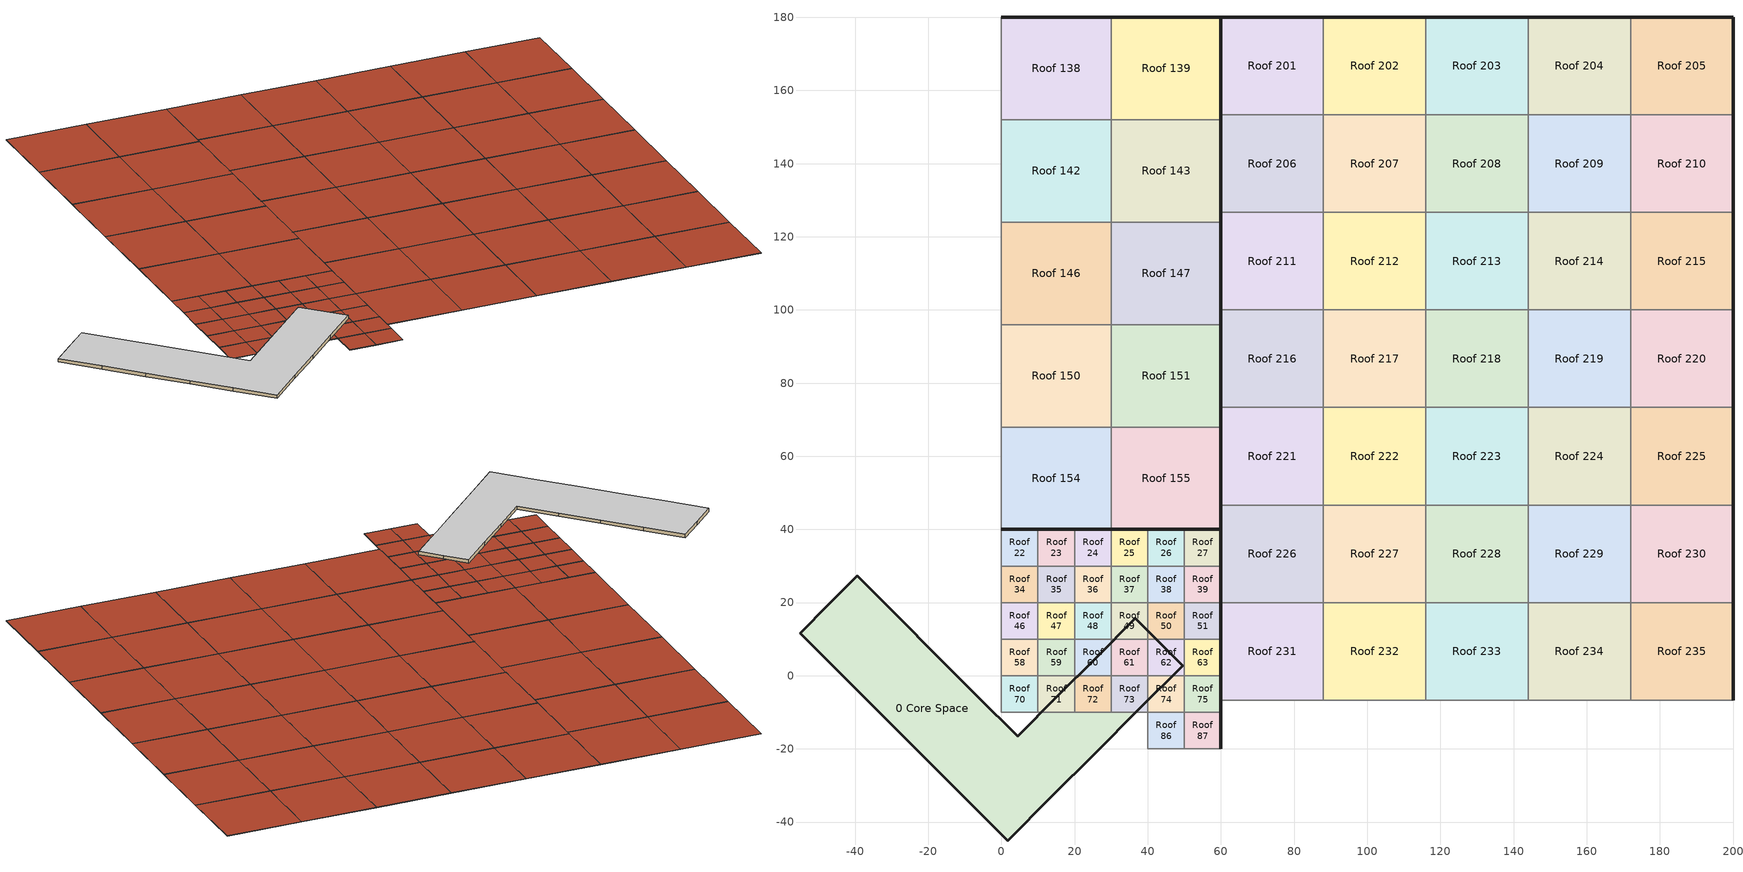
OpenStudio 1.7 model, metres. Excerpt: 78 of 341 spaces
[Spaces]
0 Core Space
 floor ground: -55.06,11.67 -47.23,19.49 -39.41,27.31 -28.45,16.36 -17.5,5.4 -6.54,-5.56 4.42,-16.51 15.15,-5.78 25.89,4.95 36.62,15.69 43.09,9.22 49.55,2.76 37.59,-9.2 25.63,-21.17 13.67,-33.13 1.7,-45.09 -9.65,-33.74 -21,-22.39 -32.35,-11.04 -43.7,0.32 z0
 wall outside: -47.23,19.49 -55.06,11.67 -43.7,0.32 -32.35,-11.04 -21,-22.39 -9.65,-33.74 1.7,-45.09 13.67,-33.13 25.63,-21.17 37.59,-9.2 49.55,2.76 43.09,9.22 36.62,15.69 25.89,4.95 15.15,-5.78 4.42,-16.51 -6.54,-5.56 -17.5,5.4 -28.45,16.36 -39.41,27.31 -47.23,19.49 z0:1.25
 ceiling to 0 Core Space 1: -43.7,0.32 -32.35,-11.04 -21,-22.39 -9.65,-33.74 1.7,-45.09 13.67,-33.13 25.63,-21.17 37.59,-9.2 49.55,2.76 43.09,9.22 36.62,15.69 25.89,4.95 15.15,-5.78 4.42,-16.51 -6.54,-5.56 -17.5,5.4 -28.45,16.36 -39.41,27.31 -47.23,19.49 -55.06,11.67 z1.25
Roof 22
 floor ground: 0,40 10,40 10,30 0,30 z-0.1
 wall outside: 10,40 0,40 z-0.1:0
 wall to Roof 23: 10,30 10,40 z-0.1:0
 wall to Roof 34: 0,30 10,30 z-0.1:0
 wall to Roof 21: 0,40 0,30 z-0.1:0
 roof outside: 0,30 10,30 10,40 0,40 z0
Roof 23
 floor ground: 10,40 20,40 20,30 10,30 z-0.1
 wall outside: 20,40 10,40 z-0.1:0
 wall to Roof 24: 20,30 20,40 z-0.1:0
 wall to Roof 35: 10,30 20,30 z-0.1:0
 roof outside: 10,30 20,30 20,40 10,40 z0
Roof 24
 floor ground: 20,40 30,40 30,30 20,30 z-0.1
 wall outside: 30,40 20,40 z-0.1:0
 wall to Roof 25: 30,30 30,40 z-0.1:0
 wall to Roof 36: 20,30 30,30 z-0.1:0
 roof outside: 20,30 30,30 30,40 20,40 z0
Roof 25
 floor ground: 30,40 40,40 40,30 30,30 z-0.1
 wall outside: 40,40 30,40 z-0.1:0
 wall to Roof 26: 40,30 40,40 z-0.1:0
 wall to Roof 37: 30,30 40,30 z-0.1:0
 roof outside: 30,30 40,30 40,40 30,40 z0
Roof 26
 floor ground: 40,40 50,40 50,30 40,30 z-0.1
 wall outside: 50,40 40,40 z-0.1:0
 wall to Roof 27: 50,30 50,40 z-0.1:0
 wall to Roof 38: 40,30 50,30 z-0.1:0
 roof outside: 40,30 50,30 50,40 40,40 z0
Roof 27
 floor ground: 50,40 60,40 60,30 50,30 z-0.1
 wall outside: 60,30 60,40 50,40 z-0.1:0
 wall to Roof 39: 50,30 60,30 z-0.1:0
 roof outside: 50,30 60,30 60,40 50,40 z0
Roof 34
 floor ground: 0,30 10,30 10,20 0,20 z-0.1
 wall to Roof 35: 10,20 10,30 z-0.1:0
 wall to Roof 46: 0,20 10,20 z-0.1:0
 wall to Roof 33: 0,30 0,20 z-0.1:0
 roof outside: 0,20 10,20 10,30 0,30 z0
Roof 35
 floor ground: 10,30 20,30 20,20 10,20 z-0.1
 wall to Roof 36: 20,20 20,30 z-0.1:0
 wall to Roof 47: 10,20 20,20 z-0.1:0
 roof outside: 10,20 20,20 20,30 10,30 z0
Roof 36
 floor ground: 20,30 30,30 30,20 20,20 z-0.1
 wall to Roof 37: 30,20 30,30 z-0.1:0
 wall to Roof 48: 20,20 30,20 z-0.1:0
 roof outside: 20,20 30,20 30,30 20,30 z0
Roof 37
 floor ground: 30,30 40,30 40,20 30,20 z-0.1
 wall to Roof 38: 40,20 40,30 z-0.1:0
 wall to Roof 49: 30,20 40,20 z-0.1:0
 roof outside: 30,20 40,20 40,30 30,30 z0
Roof 38
 floor ground: 40,30 50,30 50,20 40,20 z-0.1
 wall to Roof 39: 50,20 50,30 z-0.1:0
 wall to Roof 50: 40,20 50,20 z-0.1:0
 roof outside: 40,20 50,20 50,30 40,30 z0
Roof 39
 floor ground: 50,30 60,30 60,20 50,20 z-0.1
 wall outside: 60,20 60,30 z-0.1:0
 wall to Roof 51: 50,20 60,20 z-0.1:0
 roof outside: 50,20 60,20 60,30 50,30 z0
Roof 46
 floor ground: 0,20 10,20 10,10 0,10 z-0.1
 wall to Roof 47: 10,10 10,20 z-0.1:0
 wall to Roof 58: 0,10 10,10 z-0.1:0
 wall to Roof 45: 0,20 0,10 z-0.1:0
 roof outside: 0,10 10,10 10,20 0,20 z0
Roof 47
 floor ground: 10,20 20,20 20,10 10,10 z-0.1
 wall to Roof 48: 20,10 20,20 z-0.1:0
 wall to Roof 59: 10,10 20,10 z-0.1:0
 roof outside: 10,10 20,10 20,20 10,20 z0
Roof 48
 floor ground: 20,20 30,20 30,10 20,10 z-0.1
 wall to Roof 49: 30,10 30,20 z-0.1:0
 wall to Roof 60: 20,10 30,10 z-0.1:0
 roof outside: 20,10 30,10 30,20 20,20 z0
Roof 49
 floor ground: 30,20 40,20 40,10 30,10 z-0.1
 wall to Roof 50: 40,10 40,20 z-0.1:0
 wall to Roof 61: 30,10 40,10 z-0.1:0
 roof outside: 30,10 40,10 40,20 30,20 z0
Roof 50
 floor ground: 40,20 50,20 50,10 40,10 z-0.1
 wall to Roof 51: 50,10 50,20 z-0.1:0
 wall to Roof 62: 40,10 50,10 z-0.1:0
 roof outside: 40,10 50,10 50,20 40,20 z0
Roof 51
 floor ground: 50,20 60,20 60,10 50,10 z-0.1
 wall outside: 60,10 60,20 z-0.1:0
 wall to Roof 63: 50,10 60,10 z-0.1:0
 roof outside: 50,10 60,10 60,20 50,20 z0
Roof 58
 floor ground: 0,10 10,10 10,0 0,0 z-0.1
 wall to Roof 59: 10,0 10,10 z-0.1:0
 wall to Roof 70: 0,0 10,0 z-0.1:0
 wall to Roof 57: 0,10 0,0 z-0.1:0
 roof outside: 0,0 10,0 10,10 0,10 z0
Roof 59
 floor ground: 10,10 20,10 20,0 10,0 z-0.1
 wall to Roof 60: 20,0 20,10 z-0.1:0
 wall to Roof 71: 10,0 20,0 z-0.1:0
 roof outside: 10,0 20,0 20,10 10,10 z0
Roof 60
 floor ground: 20,10 30,10 30,0 20,0 z-0.1
 wall to Roof 61: 30,0 30,10 z-0.1:0
 wall to Roof 72: 20,0 30,0 z-0.1:0
 roof outside: 20,0 30,0 30,10 20,10 z0
Roof 61
 floor ground: 30,10 40,10 40,0 30,0 z-0.1
 wall to Roof 62: 40,0 40,10 z-0.1:0
 wall to Roof 73: 30,0 40,0 z-0.1:0
 roof outside: 30,0 40,0 40,10 30,10 z0
Roof 62
 floor ground: 40,10 50,10 50,0 40,0 z-0.1
 wall to Roof 63: 50,0 50,10 z-0.1:0
 wall to Roof 74: 40,0 50,0 z-0.1:0
 roof outside: 40,0 50,0 50,10 40,10 z0
Roof 63
 floor ground: 50,10 60,10 60,0 50,0 z-0.1
 wall outside: 60,0 60,10 z-0.1:0
 wall to Roof 75: 50,0 60,0 z-0.1:0
 roof outside: 50,0 60,0 60,10 50,10 z0
Roof 70
 floor ground: 0,0 10,0 10,-10 0,-10 z-0.1
 wall to Roof 71: 10,-10 10,0 z-0.1:0
 wall to Roof 82: 0,-10 10,-10 z-0.1:0
 wall to Roof 69: 0,0 0,-10 z-0.1:0
 roof outside: 0,-10 10,-10 10,0 0,0 z0
Roof 71
 floor ground: 10,0 20,0 20,-10 10,-10 z-0.1
 wall to Roof 72: 20,-10 20,0 z-0.1:0
 wall to Roof 83: 10,-10 20,-10 z-0.1:0
 roof outside: 10,-10 20,-10 20,0 10,0 z0
Roof 72
 floor ground: 20,0 30,0 30,-10 20,-10 z-0.1
 wall to Roof 73: 30,-10 30,0 z-0.1:0
 wall to Roof 84: 20,-10 30,-10 z-0.1:0
 roof outside: 20,-10 30,-10 30,0 20,0 z0
Roof 73
 floor ground: 30,0 40,0 40,-10 30,-10 z-0.1
 wall to Roof 74: 40,-10 40,0 z-0.1:0
 wall to Roof 85: 30,-10 40,-10 z-0.1:0
 roof outside: 30,-10 40,-10 40,0 30,0 z0
Roof 74
 floor ground: 40,0 50,0 50,-10 40,-10 z-0.1
 wall to Roof 75: 50,-10 50,0 z-0.1:0
 wall to Roof 86: 40,-10 50,-10 z-0.1:0
 roof outside: 40,-10 50,-10 50,0 40,0 z0
Roof 75
 floor ground: 50,0 60,0 60,-10 50,-10 z-0.1
 wall outside: 60,-10 60,0 z-0.1:0
 wall to Roof 87: 50,-10 60,-10 z-0.1:0
 roof outside: 50,-10 60,-10 60,0 50,0 z0
Roof 86
 floor ground: 40,-10 50,-10 50,-20 40,-20 z-0.1
 wall to Roof 87: 50,-20 50,-10 z-0.1:0
 wall to Roof 98: 40,-20 50,-20 z-0.1:0
 wall to Roof 85: 40,-10 40,-20 z-0.1:0
 roof outside: 40,-20 50,-20 50,-10 40,-10 z0
Roof 87
 floor ground: 50,-10 60,-10 60,-20 50,-20 z-0.1
 wall outside: 60,-20 60,-10 z-0.1:0
 wall to Roof 99: 50,-20 60,-20 z-0.1:0
 roof outside: 50,-20 60,-20 60,-10 50,-10 z0
Roof 138
 floor ground: 0,180 30,180 30,152 0,152 z-0.1
 wall outside: 30,180 0,180 z-0.1:0
 wall to Roof 139: 30,152 30,180 z-0.1:0
 wall to Roof 142: 0,152 30,152 z-0.1:0
 wall to Roof 137: 0,180 0,152 z-0.1:0
 roof outside: 0,152 30,152 30,180 0,180 z0
Roof 139
 floor ground: 30,180 60,180 60,152 30,152 z-0.1
 wall outside: 60,152 60,180 30,180 z-0.1:0
 wall to Roof 143: 30,152 60,152 z-0.1:0
 roof outside: 30,152 60,152 60,180 30,180 z0
Roof 142
 floor ground: 0,152 30,152 30,124 0,124 z-0.1
 wall to Roof 143: 30,124 30,152 z-0.1:0
 wall to Roof 146: 0,124 30,124 z-0.1:0
 wall to Roof 141: 0,152 0,124 z-0.1:0
 roof outside: 0,124 30,124 30,152 0,152 z0
Roof 143
 floor ground: 30,152 60,152 60,124 30,124 z-0.1
 wall outside: 60,124 60,152 z-0.1:0
 wall to Roof 147: 30,124 60,124 z-0.1:0
 roof outside: 30,124 60,124 60,152 30,152 z0
Roof 146
 floor ground: 0,124 30,124 30,96 0,96 z-0.1
 wall to Roof 147: 30,96 30,124 z-0.1:0
 wall to Roof 150: 0,96 30,96 z-0.1:0
 wall to Roof 145: 0,124 0,96 z-0.1:0
 roof outside: 0,96 30,96 30,124 0,124 z0
Roof 147
 floor ground: 30,124 60,124 60,96 30,96 z-0.1
 wall outside: 60,96 60,124 z-0.1:0
 wall to Roof 151: 30,96 60,96 z-0.1:0
 roof outside: 30,96 60,96 60,124 30,124 z0
Roof 150
 floor ground: 0,96 30,96 30,68 0,68 z-0.1
 wall to Roof 151: 30,68 30,96 z-0.1:0
 wall to Roof 154: 0,68 30,68 z-0.1:0
 wall to Roof 149: 0,96 0,68 z-0.1:0
 roof outside: 0,68 30,68 30,96 0,96 z0
Roof 151
 floor ground: 30,96 60,96 60,68 30,68 z-0.1
 wall outside: 60,68 60,96 z-0.1:0
 wall to Roof 155: 30,68 60,68 z-0.1:0
 roof outside: 30,68 60,68 60,96 30,96 z0
Roof 154
 floor ground: 0,68 30,68 30,40 0,40 z-0.1
 wall outside: 0,40 30,40 z-0.1:0
 wall to Roof 155: 30,40 30,68 z-0.1:0
 wall to Roof 153: 0,68 0,40 z-0.1:0
 roof outside: 0,40 30,40 30,68 0,68 z0
Roof 155
 floor ground: 30,68 60,68 60,40 30,40 z-0.1
 wall outside: 30,40 60,40 60,68 z-0.1:0
 roof outside: 30,40 60,40 60,68 30,68 z0
Roof 201
 floor ground: 60,180 88,180 88,153.33 60,153.33 z-0.1
 wall outside: 88,180 60,180 60,153.33 z-0.1:0
 wall to Roof 202: 88,153.33 88,180 z-0.1:0
 wall to Roof 206: 60,153.33 88,153.33 z-0.1:0
 roof outside: 60,153.33 88,153.33 88,180 60,180 z0
Roof 202
 floor ground: 88,180 116,180 116,153.33 88,153.33 z-0.1
 wall outside: 116,180 88,180 z-0.1:0
 wall to Roof 203: 116,153.33 116,180 z-0.1:0
 wall to Roof 207: 88,153.33 116,153.33 z-0.1:0
 roof outside: 88,153.33 116,153.33 116,180 88,180 z0
Roof 203
 floor ground: 116,180 144,180 144,153.33 116,153.33 z-0.1
 wall outside: 144,180 116,180 z-0.1:0
 wall to Roof 204: 144,153.33 144,180 z-0.1:0
 wall to Roof 208: 116,153.33 144,153.33 z-0.1:0
 roof outside: 116,153.33 144,153.33 144,180 116,180 z0
Roof 204
 floor ground: 144,180 172,180 172,153.33 144,153.33 z-0.1
 wall outside: 172,180 144,180 z-0.1:0
 wall to Roof 205: 172,153.33 172,180 z-0.1:0
 wall to Roof 209: 144,153.33 172,153.33 z-0.1:0
 roof outside: 144,153.33 172,153.33 172,180 144,180 z0
Roof 205
 floor ground: 172,180 200,180 200,153.33 172,153.33 z-0.1
 wall outside: 200,153.33 200,180 172,180 z-0.1:0
 wall to Roof 210: 172,153.33 200,153.33 z-0.1:0
 roof outside: 172,153.33 200,153.33 200,180 172,180 z0
Roof 206
 floor ground: 60,153.33 88,153.33 88,126.67 60,126.67 z-0.1
 wall outside: 60,153.33 60,126.67 z-0.1:0
 wall to Roof 207: 88,126.67 88,153.33 z-0.1:0
 wall to Roof 211: 60,126.67 88,126.67 z-0.1:0
 roof outside: 60,126.67 88,126.67 88,153.33 60,153.33 z0
Roof 207
 floor ground: 88,153.33 116,153.33 116,126.67 88,126.67 z-0.1
 wall to Roof 208: 116,126.67 116,153.33 z-0.1:0
 wall to Roof 212: 88,126.67 116,126.67 z-0.1:0
 roof outside: 88,126.67 116,126.67 116,153.33 88,153.33 z0
Roof 208
 floor ground: 116,153.33 144,153.33 144,126.67 116,126.67 z-0.1
 wall to Roof 209: 144,126.67 144,153.33 z-0.1:0
 wall to Roof 213: 116,126.67 144,126.67 z-0.1:0
 roof outside: 116,126.67 144,126.67 144,153.33 116,153.33 z0
Roof 209
 floor ground: 144,153.33 172,153.33 172,126.67 144,126.67 z-0.1
 wall to Roof 210: 172,126.67 172,153.33 z-0.1:0
 wall to Roof 214: 144,126.67 172,126.67 z-0.1:0
 roof outside: 144,126.67 172,126.67 172,153.33 144,153.33 z0
Roof 210
 floor ground: 172,153.33 200,153.33 200,126.67 172,126.67 z-0.1
 wall outside: 200,126.67 200,153.33 z-0.1:0
 wall to Roof 215: 172,126.67 200,126.67 z-0.1:0
 roof outside: 172,126.67 200,126.67 200,153.33 172,153.33 z0
Roof 211
 floor ground: 60,126.67 88,126.67 88,100 60,100 z-0.1
 wall outside: 60,126.67 60,100 z-0.1:0
 wall to Roof 212: 88,100 88,126.67 z-0.1:0
 wall to Roof 216: 60,100 88,100 z-0.1:0
 roof outside: 60,100 88,100 88,126.67 60,126.67 z0
Roof 212
 floor ground: 88,126.67 116,126.67 116,100 88,100 z-0.1
 wall to Roof 213: 116,100 116,126.67 z-0.1:0
 wall to Roof 217: 88,100 116,100 z-0.1:0
 roof outside: 88,100 116,100 116,126.67 88,126.67 z0
Roof 213
 floor ground: 116,126.67 144,126.67 144,100 116,100 z-0.1
 wall to Roof 214: 144,100 144,126.67 z-0.1:0
 wall to Roof 218: 116,100 144,100 z-0.1:0
 roof outside: 116,100 144,100 144,126.67 116,126.67 z0
Roof 214
 floor ground: 144,126.67 172,126.67 172,100 144,100 z-0.1
 wall to Roof 215: 172,100 172,126.67 z-0.1:0
 wall to Roof 219: 144,100 172,100 z-0.1:0
 roof outside: 144,100 172,100 172,126.67 144,126.67 z0
Roof 215
 floor ground: 172,126.67 200,126.67 200,100 172,100 z-0.1
 wall outside: 200,100 200,126.67 z-0.1:0
 wall to Roof 220: 172,100 200,100 z-0.1:0
 roof outside: 172,100 200,100 200,126.67 172,126.67 z0
Roof 216
 floor ground: 60,100 88,100 88,73.33 60,73.33 z-0.1
 wall outside: 60,100 60,73.33 z-0.1:0
 wall to Roof 217: 88,73.33 88,100 z-0.1:0
 wall to Roof 221: 60,73.33 88,73.33 z-0.1:0
 roof outside: 60,73.33 88,73.33 88,100 60,100 z0
Roof 217
 floor ground: 88,100 116,100 116,73.33 88,73.33 z-0.1
 wall to Roof 218: 116,73.33 116,100 z-0.1:0
 wall to Roof 222: 88,73.33 116,73.33 z-0.1:0
 roof outside: 88,73.33 116,73.33 116,100 88,100 z0
Roof 218
 floor ground: 116,100 144,100 144,73.33 116,73.33 z-0.1
 wall to Roof 219: 144,73.33 144,100 z-0.1:0
 wall to Roof 223: 116,73.33 144,73.33 z-0.1:0
 roof outside: 116,73.33 144,73.33 144,100 116,100 z0
Roof 219
 floor ground: 144,100 172,100 172,73.33 144,73.33 z-0.1
 wall to Roof 220: 172,73.33 172,100 z-0.1:0
 wall to Roof 224: 144,73.33 172,73.33 z-0.1:0
 roof outside: 144,73.33 172,73.33 172,100 144,100 z0
Roof 220
 floor ground: 172,100 200,100 200,73.33 172,73.33 z-0.1
 wall outside: 200,73.33 200,100 z-0.1:0
 wall to Roof 225: 172,73.33 200,73.33 z-0.1:0
 roof outside: 172,73.33 200,73.33 200,100 172,100 z0
Roof 221
 floor ground: 60,73.33 88,73.33 88,46.67 60,46.67 z-0.1
 wall outside: 60,73.33 60,46.67 z-0.1:0
 wall to Roof 222: 88,46.67 88,73.33 z-0.1:0
 wall to Roof 226: 60,46.67 88,46.67 z-0.1:0
 roof outside: 60,46.67 88,46.67 88,73.33 60,73.33 z0
Roof 222
 floor ground: 88,73.33 116,73.33 116,46.67 88,46.67 z-0.1
 wall to Roof 223: 116,46.67 116,73.33 z-0.1:0
 wall to Roof 227: 88,46.67 116,46.67 z-0.1:0
 roof outside: 88,46.67 116,46.67 116,73.33 88,73.33 z0
Roof 223
 floor ground: 116,73.33 144,73.33 144,46.67 116,46.67 z-0.1
 wall to Roof 224: 144,46.67 144,73.33 z-0.1:0
 wall to Roof 228: 116,46.67 144,46.67 z-0.1:0
 roof outside: 116,46.67 144,46.67 144,73.33 116,73.33 z0
Roof 224
 floor ground: 144,73.33 172,73.33 172,46.67 144,46.67 z-0.1
 wall to Roof 225: 172,46.67 172,73.33 z-0.1:0
 wall to Roof 229: 144,46.67 172,46.67 z-0.1:0
 roof outside: 144,46.67 172,46.67 172,73.33 144,73.33 z0
Roof 225
 floor ground: 172,73.33 200,73.33 200,46.67 172,46.67 z-0.1
 wall outside: 200,46.67 200,73.33 z-0.1:0
 wall to Roof 230: 172,46.67 200,46.67 z-0.1:0
 roof outside: 172,46.67 200,46.67 200,73.33 172,73.33 z0
Roof 226
 floor ground: 60,46.67 88,46.67 88,20 60,20 z-0.1
 wall outside: 60,46.67 60,20 z-0.1:0
 wall to Roof 227: 88,20 88,46.67 z-0.1:0
 wall to Roof 231: 60,20 88,20 z-0.1:0
 roof outside: 60,20 88,20 88,46.67 60,46.67 z0
Roof 227
 floor ground: 88,46.67 116,46.67 116,20 88,20 z-0.1
 wall to Roof 228: 116,20 116,46.67 z-0.1:0
 wall to Roof 232: 88,20 116,20 z-0.1:0
 roof outside: 88,20 116,20 116,46.67 88,46.67 z0
Roof 228
 floor ground: 116,46.67 144,46.67 144,20 116,20 z-0.1
 wall to Roof 229: 144,20 144,46.67 z-0.1:0
 wall to Roof 233: 116,20 144,20 z-0.1:0
 roof outside: 116,20 144,20 144,46.67 116,46.67 z0
Roof 229
 floor ground: 144,46.67 172,46.67 172,20 144,20 z-0.1
 wall to Roof 230: 172,20 172,46.67 z-0.1:0
 wall to Roof 234: 144,20 172,20 z-0.1:0
 roof outside: 144,20 172,20 172,46.67 144,46.67 z0
Roof 230
 floor ground: 172,46.67 200,46.67 200,20 172,20 z-0.1
 wall outside: 200,20 200,46.67 z-0.1:0
 wall to Roof 235: 172,20 200,20 z-0.1:0
 roof outside: 172,20 200,20 200,46.67 172,46.67 z0
Roof 231
 floor ground: 60,20 88,20 88,-6.67 60,-6.67 z-0.1
 wall outside: 60,20 60,-6.67 z-0.1:0
 wall to Roof 232: 88,-6.67 88,20 z-0.1:0
 wall to Roof 236: 60,-6.67 88,-6.67 z-0.1:0
 roof outside: 60,-6.67 88,-6.67 88,20 60,20 z0
Roof 232
 floor ground: 88,20 116,20 116,-6.67 88,-6.67 z-0.1
 wall to Roof 233: 116,-6.67 116,20 z-0.1:0
 wall to Roof 237: 88,-6.67 116,-6.67 z-0.1:0
 roof outside: 88,-6.67 116,-6.67 116,20 88,20 z0
Roof 233
 floor ground: 116,20 144,20 144,-6.67 116,-6.67 z-0.1
 wall to Roof 234: 144,-6.67 144,20 z-0.1:0
 wall to Roof 238: 116,-6.67 144,-6.67 z-0.1:0
 roof outside: 116,-6.67 144,-6.67 144,20 116,20 z0
Roof 234
 floor ground: 144,20 172,20 172,-6.67 144,-6.67 z-0.1
 wall to Roof 235: 172,-6.67 172,20 z-0.1:0
 wall to Roof 239: 144,-6.67 172,-6.67 z-0.1:0
 roof outside: 144,-6.67 172,-6.67 172,20 144,20 z0
Roof 235
 floor ground: 172,20 200,20 200,-6.67 172,-6.67 z-0.1
 wall outside: 200,-6.67 200,20 z-0.1:0
 wall to Roof 240: 172,-6.67 200,-6.67 z-0.1:0
 roof outside: 172,-6.67 200,-6.67 200,20 172,20 z0
[Building]
Building 1: North Axis {deg}=0; Default Construction Set=MyConsturction
[Construction]
ASHRAE 90.1-2004 ExtWall Mass ClimateZone 6: 1IN Stucco, 8IN CONCRETE HW RefBldg, Mass NonRes Wall Insulation-1.69, 1/2IN Gypsum
Interior Window: Clear 3mm
Interior Partition: G05 25mm wood
Exterior Door: F08 Metal surface, I01 25mm insulation board
ASHRAE 90.1-2004 ExtWindow ClimateZone 4-6: Fixed Window 3.24/0.39/0.31
[Material] Thermal Absorptance=0.9
Name | Roughness | Thickness {m} | Conductivity {W/m-K} | Density {kg/m3} | Specific Heat {J/kg-K} | Solar Absorptance | Visible Absorptance
1IN Stucco | Smooth | 0.0253 | 0.6918 | 1858 | 837 | 0.92 | 0.92
8IN CONCRETE HW RefBldg | Rough | 0.2032 | 1.311 | 2240 | 836.8 | 0.7 | 0.7
Mass NonRes Wall Insulation-1.69 | MediumRough | 0.0623673 | 0.049 | 265 | 836.8 | 0.7 | 0.7
1/2IN Gypsum | Smooth | 0.0127 | 0.16 | 784.9 | 830 | 0.4 | 0.4
G05 25mm wood | MediumSmooth | 0.0254 | 0.15 | 608 | 1630 | 0.5 | 0.5
F08 Metal surface | Smooth | 0.0008 | 45.28 | 7824 | 500 | 0.7 | 0.7
I01 25mm insulation board | MediumRough | 0.0254 | 0.03 | 43 | 1210 | 0.6 | 0.6
[WindowMaterial:SimpleGlazingSystem]
Fixed Window 3.24/0.39/0.31: U-Factor {W/m2-K}=3.23646; Solar Heat Gain Coefficient=0.39; Visible Transmittance=0.31
[WindowMaterial:Glazing]
Clear 3mm: Optical Data Type=SpectralAverage; Thickness {m}=0.003; Solar Transmittance at Normal Incidence=0.837; Front Side Solar Reflectance at Normal Incidence=0.075; Back Side Solar Reflectance at Normal Incidence=0; Visible Transmittance at Normal Incidence=0.898; Front Side Visible Reflectance at Normal Incidence=0.081; Back Side Visible Reflectance at Normal Incidence=0; Infrared Transmittance at Normal Incidence=0; Front Side Infrared Hemispherical Emissivity=0.84; Back Side Infrared Hemispherical Emissivity=0.84; Conductivity {W/m-K}=0.9; Dirt Correction Factor for Solar and Visible Transmittance=1; Solar Diffusing=No
[DefaultConstructionSet]
MyConsturction: Default Exterior Surface Constructions=Default Surface Constructions 1; Default Interior Surface Constructions=Default Surface Constructions 1; Default Ground Contact Surface Constructions=Default Surface Constructions 1; Default Exterior SubSurface Constructions=Default Sub Surface Constructions 1; Default Interior SubSurface Constructions=Default Sub Surface Constructions 1; Interior Partition Construction=Interior Partition
[DefaultSurfaceConstructions]
Default Surface Constructions 1: Floor Construction=ASHRAE 90.1-2004 ExtWall Mass ClimateZone 6; Wall Construction=ASHRAE 90.1-2004 ExtWall Mass ClimateZone 6; Roof Ceiling Construction=ASHRAE 90.1-2004 ExtWall Mass ClimateZone 6
[DefaultSubSurfaceConstructions]
Default Sub Surface Constructions 1: Fixed Window Construction=ASHRAE 90.1-2004 ExtWindow ClimateZone 4-6; Operable Window Construction=ASHRAE 90.1-2004 ExtWindow ClimateZone 4-6; Door Construction=Exterior Door; Glass Door Construction=ASHRAE 90.1-2004 ExtWindow ClimateZone 4-6; Skylight Construction=ASHRAE 90.1-2004 ExtWindow ClimateZone 4-6; Tubular Daylight Dome Construction=Interior Window; Tubular Daylight Diffuser Construction=Interior Window
[BuildingStory]
LShape:Story 1: Nominal Z Coordinate {m}=0; Nominal Floor to Floor Height {m}=1.24875
[Space]
Name | Building Story | Thermal Zone
0 Core Space | LShape:Story 1 | Thermal Zone 5
Roof 22 |  | Thermal Zone 90
Roof 23 |  | Thermal Zone 54
Roof 24 |  | Thermal Zone 138
Roof 25 |  | Thermal Zone 116
Roof 26 |  | Thermal Zone 80
Roof 27 |  | Thermal Zone 32
Roof 34 |  | Thermal Zone 125
Roof 35 |  | Thermal Zone 71
Roof 36 |  | Thermal Zone 109
Roof 37 |  | Thermal Zone 56
Roof 38 |  | Thermal Zone 39
Roof 39 |  | Thermal Zone 55
Roof 46 |  | Thermal Zone 146
Roof 47 |  | Thermal Zone 132
Roof 48 |  | Thermal Zone 75
Roof 49 |  | Thermal Zone 117
Roof 50 |  | Thermal Zone 134
Roof 51 |  | Thermal Zone 64
Roof 58 |  | Thermal Zone 79
Roof 59 |  | Thermal Zone 112
Roof 60 |  | Thermal Zone 66
Roof 61 |  | Thermal Zone 149
Roof 62 |  | Thermal Zone 110
Roof 63 |  | Thermal Zone 63
Roof 70 |  | Thermal Zone 78
Roof 71 |  | Thermal Zone 130
Roof 72 |  | Thermal Zone 122
Roof 73 |  | Thermal Zone 99
Roof 74 |  | Thermal Zone 82
Roof 75 |  | Thermal Zone 106
Roof 86 |  | Thermal Zone 121
Roof 87 |  | Thermal Zone 118
Roof 138 |  | Thermal Zone 162
Roof 139 |  | Thermal Zone 166
Roof 142 |  | Thermal Zone 171
Roof 143 |  | Thermal Zone 156
Roof 146 |  | Thermal Zone 154
Roof 147 |  | Thermal Zone 153
Roof 150 |  | Thermal Zone 157
Roof 151 |  | Thermal Zone 155
Roof 154 |  | Thermal Zone 165
Roof 155 |  | Thermal Zone 167
Roof 201 |  | Thermal Zone 248
Roof 202 |  | Thermal Zone 219
Roof 203 |  | Thermal Zone 245
Roof 204 |  | Thermal Zone 236
Roof 205 |  | Thermal Zone 221
Roof 206 |  | Thermal Zone 255
Roof 207 |  | Thermal Zone 240
Roof 208 |  | Thermal Zone 227
Roof 209 |  | Thermal Zone 234
Roof 210 |  | Thermal Zone 251
Roof 211 |  | Thermal Zone 232
Roof 212 |  | Thermal Zone 244
Roof 213 |  | Thermal Zone 222
Roof 214 |  | Thermal Zone 223
Roof 215 |  | Thermal Zone 235
Roof 216 |  | Thermal Zone 252
Roof 217 |  | Thermal Zone 225
Roof 218 |  | Thermal Zone 257
Roof 219 |  | Thermal Zone 253
Roof 220 |  | Thermal Zone 217
Roof 221 |  | Thermal Zone 249
Roof 222 |  | Thermal Zone 261
Roof 223 |  | Thermal Zone 228
Roof 224 |  | Thermal Zone 243
Roof 225 |  | Thermal Zone 229
Roof 226 |  | Thermal Zone 218
Roof 227 |  | Thermal Zone 260
Roof 228 |  | Thermal Zone 238
Roof 229 |  | Thermal Zone 247
Roof 230 |  | Thermal Zone 237
Roof 231 |  | Thermal Zone 231
Roof 232 |  | Thermal Zone 226
Roof 233 |  | Thermal Zone 254
Roof 234 |  | Thermal Zone 242
Roof 235 |  | Thermal Zone 259
[ThermalZone] Use Ideal Air Loads=No
Thermal Zone 5; Thermal Zone 32; Thermal Zone 39; Thermal Zone 54; Thermal Zone 55; Thermal Zone 56; Thermal Zone 63; Thermal Zone 64; Thermal Zone 66; Thermal Zone 71; Thermal Zone 75; Thermal Zone 78; Thermal Zone 79; Thermal Zone 80; Thermal Zone 82; Thermal Zone 90; Thermal Zone 99; Thermal Zone 106; Thermal Zone 109; Thermal Zone 110; Thermal Zone 112; Thermal Zone 116; Thermal Zone 117; Thermal Zone 118; Thermal Zone 121; Thermal Zone 122; Thermal Zone 125; Thermal Zone 130; Thermal Zone 132; Thermal Zone 134; Thermal Zone 138; Thermal Zone 146; Thermal Zone 149; Thermal Zone 153; Thermal Zone 154; Thermal Zone 155; Thermal Zone 156; Thermal Zone 157; Thermal Zone 162; Thermal Zone 165; Thermal Zone 166; Thermal Zone 167; Thermal Zone 171; Thermal Zone 217; Thermal Zone 218; Thermal Zone 219; Thermal Zone 221; Thermal Zone 222; Thermal Zone 223; Thermal Zone 225; Thermal Zone 226; Thermal Zone 227; Thermal Zone 228; Thermal Zone 229; Thermal Zone 231; Thermal Zone 232; Thermal Zone 234; Thermal Zone 235; Thermal Zone 236; Thermal Zone 237; Thermal Zone 238; Thermal Zone 240; Thermal Zone 242; Thermal Zone 243; Thermal Zone 244; Thermal Zone 245; Thermal Zone 247; Thermal Zone 248; Thermal Zone 249; Thermal Zone 251; Thermal Zone 252; Thermal Zone 253; Thermal Zone 254; Thermal Zone 255; Thermal Zone 257; Thermal Zone 259; Thermal Zone 260; Thermal Zone 261
